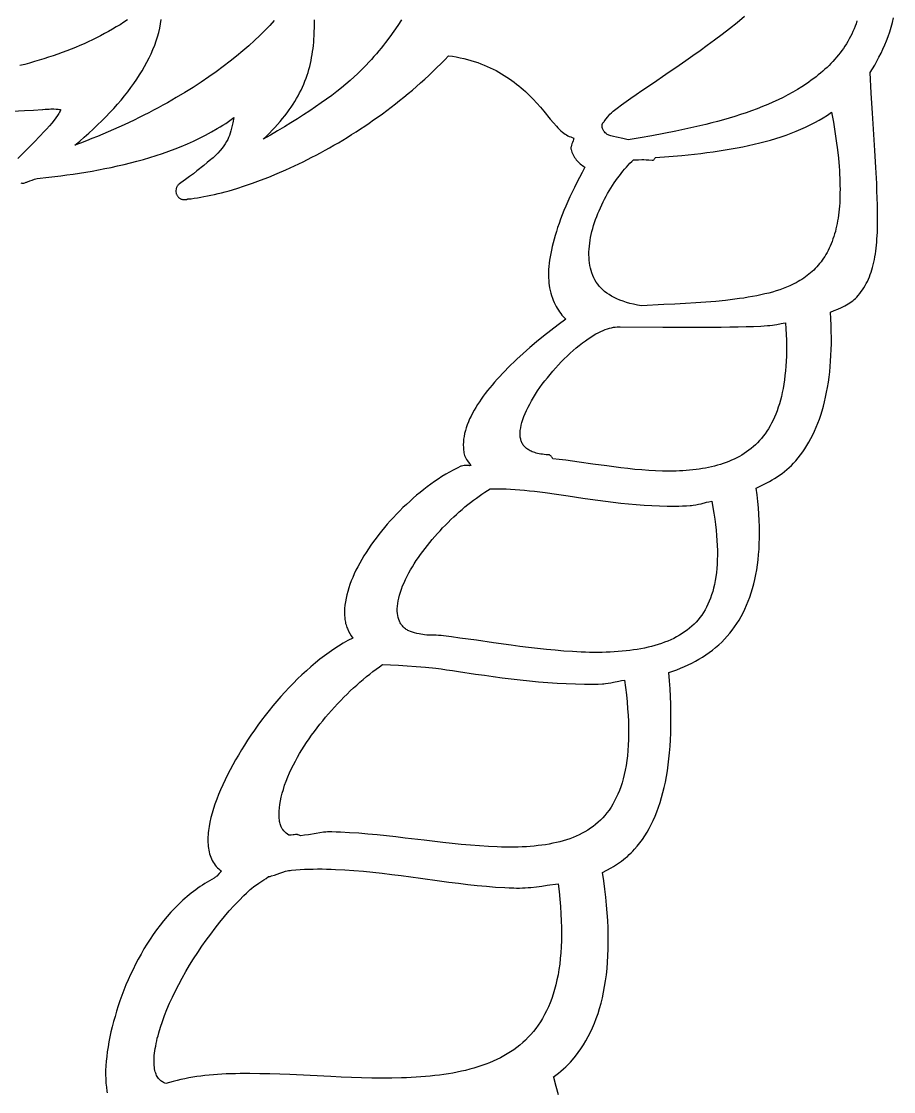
# Model space of a CAD drawing. Extents: x 0 to 113, y 52 to 137.
# Drawn here: x 19.2 to 33.44, y 100.8 to 118.27 of the extents above; entities that cross this region are included whole.
import ezdxf

# ---------------------------------------------------------------- set-up
doc = ezdxf.new("R2010")
doc.units = 0
doc.header["$MEASUREMENT"] = 0

msp = doc.modelspace()

# ---------------------------------------------------------------- linework, layer by layer
for points in [[(20.926, 118.291), (20.867, 118.251), (20.806, 118.212), (20.745, 118.175), (20.682, 118.137), (20.619, 118.101), (20.555, 118.066), (20.489, 118.032), (20.423, 117.998), (20.356, 117.965), (20.288, 117.933), (20.219, 117.902), (20.149, 117.871), (20.078, 117.842), (20.007, 117.813), (19.935, 117.785), (19.861, 117.758), (19.788, 117.731), (19.713, 117.705), (19.638, 117.68), (19.562, 117.656), (19.485, 117.632), (19.408, 117.609), (19.33, 117.586), (19.251, 117.565), (19.172, 117.544)], [(23.325, 118.281), (23.252, 118.2), (23.173, 118.119), (23.09, 118.037), (23.003, 117.953), (22.91, 117.869), (22.813, 117.785), (22.71, 117.7), (22.603, 117.615), (22.492, 117.53), (22.376, 117.444), (22.254, 117.359), (22.129, 117.274), (21.998, 117.189), (21.863, 117.105), (21.723, 117.022), (21.651, 116.98), (21.579, 116.939), (21.505, 116.897), (21.429, 116.857), (21.353, 116.816), (21.276, 116.775), (21.197, 116.735), (21.117, 116.695), (21.036, 116.656), (20.954, 116.617), (20.871, 116.578), (20.786, 116.539), (20.701, 116.501), (20.614, 116.463), (20.526, 116.426), (20.437, 116.389), (20.347, 116.352), (20.256, 116.316), (20.163, 116.28), (20.069, 116.245), (20.147, 116.311), (20.223, 116.377), (20.298, 116.443), (20.37, 116.509), (20.44, 116.576), (20.509, 116.643), (20.576, 116.71), (20.64, 116.778), (20.703, 116.845), (20.763, 116.913), (20.822, 116.981), (20.878, 117.049), (20.932, 117.117), (20.984, 117.186), (21.034, 117.254), (21.081, 117.323), (21.126, 117.392), (21.168, 117.461), (21.208, 117.53), (21.246, 117.599), (21.281, 117.669), (21.314, 117.738), (21.344, 117.808), (21.372, 117.877), (21.397, 117.947), (21.419, 118.016), (21.438, 118.086), (21.455, 118.156), (21.469, 118.225), (21.48, 118.295)], [(25.402, 118.291), (25.341, 118.198), (25.278, 118.106), (25.212, 118.014), (25.143, 117.922), (25.107, 117.876), (25.07, 117.83), (25.032, 117.784), (24.993, 117.737), (24.952, 117.691), (24.911, 117.644), (24.867, 117.598), (24.823, 117.551), (24.777, 117.504), (24.73, 117.457), (24.681, 117.409), (24.63, 117.362), (24.565, 117.303), (24.495, 117.243), (24.422, 117.182), (24.345, 117.121), (24.264, 117.059), (24.179, 116.997), (24.091, 116.934), (23.999, 116.87), (23.903, 116.806), (23.804, 116.741), (23.702, 116.676), (23.597, 116.61), (23.489, 116.544), (23.377, 116.477), (23.263, 116.41), (23.145, 116.342), (23.195, 116.391), (23.244, 116.44), (23.29, 116.488), (23.335, 116.536), (23.378, 116.584), (23.419, 116.632), (23.459, 116.679), (23.497, 116.726), (23.533, 116.773), (23.567, 116.82), (23.6, 116.866), (23.631, 116.913), (23.66, 116.959), (23.688, 117.006), (23.714, 117.052), (23.739, 117.098), (23.763, 117.146), (23.786, 117.194), (23.807, 117.242), (23.826, 117.29), (23.844, 117.338), (23.861, 117.386), (23.877, 117.434), (23.891, 117.482), (23.904, 117.531), (23.915, 117.579), (23.926, 117.628), (23.935, 117.677), (23.944, 117.726), (23.951, 117.776), (23.957, 117.825), (23.963, 117.875), (23.968, 117.926), (23.971, 117.977), (23.975, 118.028), (23.977, 118.08), (23.98, 118.184), (23.98, 118.291)], [(27.967, 100.74), (27.93, 100.88), (27.89, 101.024), (27.888, 101.026), (27.885, 101.028), (27.883, 101.03), (27.881, 101.032), (27.964, 101.097), (28.004, 101.13), (28.045, 101.164), (28.084, 101.199), (28.122, 101.235), (28.159, 101.274), (28.195, 101.314), (28.243, 101.371), (28.288, 101.431), (28.332, 101.493), (28.373, 101.557), (28.413, 101.623), (28.451, 101.692), (28.487, 101.763), (28.521, 101.836), (28.553, 101.911), (28.583, 101.989), (28.611, 102.07), (28.637, 102.152), (28.66, 102.238), (28.682, 102.326), (28.702, 102.416), (28.719, 102.509), (28.734, 102.604), (28.747, 102.703), (28.758, 102.804), (28.766, 102.907), (28.773, 103.014), (28.776, 103.123), (28.778, 103.235), (28.777, 103.349), (28.774, 103.467), (28.769, 103.588), (28.761, 103.711), (28.751, 103.838), (28.738, 103.967), (28.723, 104.1), (28.705, 104.235), (28.685, 104.374), (28.756, 104.411), (28.827, 104.449), (28.861, 104.47), (28.895, 104.491), (28.929, 104.513), (28.962, 104.535), (28.995, 104.559), (29.027, 104.583), (29.059, 104.609), (29.09, 104.635), (29.121, 104.663), (29.151, 104.691), (29.18, 104.721), (29.209, 104.752), (29.252, 104.803), (29.294, 104.855), (29.335, 104.911), (29.373, 104.968), (29.411, 105.028), (29.446, 105.09), (29.48, 105.154), (29.512, 105.221), (29.543, 105.291), (29.572, 105.363), (29.599, 105.437), (29.625, 105.514), (29.649, 105.594), (29.671, 105.676), (29.692, 105.761), (29.711, 105.849), (29.728, 105.939), (29.743, 106.032), (29.757, 106.128), (29.768, 106.226), (29.778, 106.328), (29.787, 106.432), (29.793, 106.539), (29.798, 106.649), (29.8, 106.762), (29.801, 106.878), (29.801, 106.996), (29.798, 107.118), (29.793, 107.243), (29.787, 107.371), (29.778, 107.502), (29.768, 107.636), (29.833, 107.658), (29.896, 107.682), (29.959, 107.707), (30.021, 107.733), (30.082, 107.761), (30.142, 107.79), (30.201, 107.821), (30.259, 107.854), (30.316, 107.888), (30.372, 107.925), (30.426, 107.962), (30.479, 108.002), (30.531, 108.044), (30.581, 108.088), (30.63, 108.134), (30.677, 108.182), (30.72, 108.229), (30.762, 108.278), (30.802, 108.329), (30.841, 108.381), (30.878, 108.436), (30.913, 108.492), (30.947, 108.55), (30.979, 108.61), (31.01, 108.672), (31.038, 108.735), (31.065, 108.801), (31.09, 108.868), (31.114, 108.938), (31.135, 109.009), (31.155, 109.082), (31.173, 109.157), (31.189, 109.235), (31.203, 109.314), (31.215, 109.395), (31.226, 109.478), (31.234, 109.564), (31.241, 109.651), (31.245, 109.741), (31.247, 109.832), (31.248, 109.926), (31.246, 110.022), (31.243, 110.12), (31.237, 110.22), (31.229, 110.323), (31.219, 110.428), (31.207, 110.535), (31.192, 110.644), (31.281, 110.687), (31.324, 110.709), (31.368, 110.732), (31.411, 110.755), (31.453, 110.78), (31.495, 110.805), (31.536, 110.832), (31.577, 110.859), (31.617, 110.888), (31.656, 110.918), (31.695, 110.95), (31.732, 110.983), (31.769, 111.017), (31.805, 111.054), (31.839, 111.092), (31.878, 111.139), (31.916, 111.188), (31.953, 111.238), (31.988, 111.29), (32.022, 111.344), (32.055, 111.399), (32.087, 111.457), (32.117, 111.516), (32.146, 111.577), (32.174, 111.64), (32.2, 111.705), (32.225, 111.771), (32.248, 111.84), (32.27, 111.91), (32.291, 111.983), (32.31, 112.057), (32.328, 112.133), (32.344, 112.211), (32.359, 112.291), (32.372, 112.374), (32.384, 112.458), (32.394, 112.544), (32.402, 112.632), (32.409, 112.722), (32.415, 112.814), (32.419, 112.909), (32.421, 113.005), (32.421, 113.104), (32.42, 113.204), (32.418, 113.307), (32.413, 113.412), (32.407, 113.519), (32.467, 113.544), (32.527, 113.57), (32.585, 113.597), (32.641, 113.625), (32.669, 113.639), (32.695, 113.655), (32.721, 113.671), (32.746, 113.688), (32.77, 113.706), (32.792, 113.725), (32.814, 113.744), (32.835, 113.765), (32.861, 113.794), (32.886, 113.824), (32.909, 113.855), (32.932, 113.886), (32.953, 113.918), (32.973, 113.952), (32.992, 113.986), (33.009, 114.021), (33.026, 114.057), (33.042, 114.094), (33.056, 114.132), (33.07, 114.171), (33.083, 114.21), (33.094, 114.251), (33.105, 114.293), (33.115, 114.336), (33.124, 114.379), (33.132, 114.424), (33.14, 114.47), (33.147, 114.517), (33.152, 114.565), (33.158, 114.614), (33.162, 114.664), (33.166, 114.715), (33.172, 114.82), (33.175, 114.93), (33.176, 115.045), (33.176, 115.164), (33.174, 115.269), (33.171, 115.381), (33.166, 115.498), (33.161, 115.62), (33.147, 115.881), (33.13, 116.16), (33.092, 116.769), (33.072, 117.095), (33.054, 117.432), (33.092, 117.493), (33.129, 117.554), (33.165, 117.617), (33.199, 117.681), (33.232, 117.746), (33.264, 117.813), (33.294, 117.881), (33.322, 117.951), (33.349, 118.022), (33.374, 118.095), (33.397, 118.17), (33.418, 118.247), (33.437, 118.326)], [(32.839, 118.273), (32.824, 118.229), (32.808, 118.186), (32.791, 118.143), (32.772, 118.101), (32.753, 118.06), (32.733, 118.02), (32.712, 117.98), (32.689, 117.94), (32.666, 117.902), (32.642, 117.864), (32.617, 117.826), (32.591, 117.79), (32.564, 117.753), (32.536, 117.718), (32.507, 117.683), (32.477, 117.648), (32.447, 117.614), (32.415, 117.581), (32.383, 117.548), (32.35, 117.516), (32.316, 117.484), (32.281, 117.453), (32.245, 117.422), (32.208, 117.392), (32.171, 117.362), (32.133, 117.333), (32.094, 117.304), (32.054, 117.275), (32.014, 117.248), (31.941, 117.2), (31.867, 117.154), (31.791, 117.11), (31.712, 117.067), (31.632, 117.026), (31.551, 116.987), (31.467, 116.948), (31.382, 116.911), (31.296, 116.876), (31.208, 116.841), (31.119, 116.808), (31.029, 116.776), (30.938, 116.746), (30.845, 116.716), (30.752, 116.688), (30.658, 116.66), (30.563, 116.634), (30.467, 116.608), (30.371, 116.584), (30.274, 116.56), (30.177, 116.538), (30.08, 116.516), (29.982, 116.495), (29.884, 116.474), (29.688, 116.436), (29.492, 116.399), (29.297, 116.365), (29.104, 116.333), (29.061, 116.345), (29.014, 116.356), (28.913, 116.377), (28.865, 116.387), (28.822, 116.398), (28.804, 116.403), (28.788, 116.409), (28.774, 116.415), (28.763, 116.421), (28.745, 116.435), (28.73, 116.448), (28.717, 116.461), (28.707, 116.474), (28.699, 116.486), (28.693, 116.497), (28.685, 116.518), (28.679, 116.536), (28.678, 116.545), (28.677, 116.554), (28.678, 116.563), (28.679, 116.573), (28.681, 116.585), (28.685, 116.597), (28.687, 116.601), (28.689, 116.605), (28.697, 116.614), (28.705, 116.623), (28.711, 116.632), (28.727, 116.652), (28.741, 116.671), (28.769, 116.709), (28.785, 116.729), (28.805, 116.75), (28.829, 116.773), (28.859, 116.799), (28.923, 116.85), (28.993, 116.903), (29.069, 116.958), (29.149, 117.015), (29.234, 117.075), (29.324, 117.136), (29.515, 117.265), (29.719, 117.402), (29.935, 117.55), (30.047, 117.627), (30.161, 117.707), (30.277, 117.79), (30.395, 117.876), (30.515, 117.965), (30.636, 118.056), (30.758, 118.151), (30.881, 118.249), (31.004, 118.35)], [(19.185, 115.629), (19.201, 115.627), (19.217, 115.626), (19.234, 115.627), (19.25, 115.631), (19.261, 115.635), (19.272, 115.639), (19.282, 115.644), (19.293, 115.648), (19.334, 115.661), (19.372, 115.674), (19.41, 115.688), (19.451, 115.701), (19.643, 115.722), (19.84, 115.747), (19.94, 115.76), (20.041, 115.774), (20.143, 115.79), (20.246, 115.806), (20.349, 115.823), (20.453, 115.842), (20.557, 115.862), (20.662, 115.883), (20.767, 115.906), (20.872, 115.93), (20.977, 115.956), (21.082, 115.983), (21.187, 116.012), (21.291, 116.043), (21.395, 116.075), (21.499, 116.11), (21.602, 116.146), (21.704, 116.185), (21.805, 116.225), (21.906, 116.268), (22.006, 116.313), (22.104, 116.36), (22.201, 116.409), (22.297, 116.461), (22.392, 116.516), (22.439, 116.544), (22.485, 116.573), (22.531, 116.602), (22.576, 116.632), (22.622, 116.663), (22.666, 116.695), (22.649, 116.612), (22.639, 116.568), (22.628, 116.524), (22.616, 116.481), (22.604, 116.44), (22.591, 116.402), (22.579, 116.369), (22.564, 116.337), (22.546, 116.303), (22.525, 116.269), (22.5, 116.233), (22.472, 116.195), (22.439, 116.156), (22.402, 116.114), (22.36, 116.07), (22.345, 116.056), (22.326, 116.04), (22.306, 116.023), (22.29, 116.009), (22.23, 115.962), (22.173, 115.916), (22.062, 115.826), (22.004, 115.78), (21.943, 115.732), (21.876, 115.683), (21.801, 115.631), (21.775, 115.613), (21.766, 115.607), (21.758, 115.599), (21.751, 115.592), (21.745, 115.584), (21.739, 115.575), (21.734, 115.566), (21.73, 115.557), (21.726, 115.547), (21.723, 115.537), (21.721, 115.527), (21.718, 115.506), (21.719, 115.485), (21.722, 115.464), (21.725, 115.453), (21.729, 115.443), (21.733, 115.434), (21.738, 115.424), (21.743, 115.416), (21.749, 115.407), (21.756, 115.4), (21.763, 115.393), (21.77, 115.386), (21.779, 115.38), (21.787, 115.375), (21.796, 115.37), (21.806, 115.366), (21.815, 115.363), (21.826, 115.36), (21.836, 115.358), (21.854, 115.357), (21.871, 115.358), (21.888, 115.358), (21.895, 115.36), (21.902, 115.362), (21.908, 115.365), (21.915, 115.367), (21.965, 115.372), (22.016, 115.379), (22.069, 115.387), (22.123, 115.396), (22.177, 115.405), (22.233, 115.416), (22.289, 115.428), (22.347, 115.441), (22.406, 115.454), (22.465, 115.469), (22.525, 115.485), (22.587, 115.502), (22.711, 115.539), (22.839, 115.579), (22.969, 115.624), (23.102, 115.673), (23.237, 115.725), (23.374, 115.782), (23.513, 115.842), (23.654, 115.907), (23.796, 115.975), (23.867, 116.01), (23.938, 116.047), (24.01, 116.084), (24.082, 116.123), (24.154, 116.162), (24.226, 116.202), (24.298, 116.243), (24.371, 116.286), (24.443, 116.329), (24.515, 116.373), (24.588, 116.418), (24.66, 116.464), (24.732, 116.511), (24.804, 116.558), (24.876, 116.607), (24.947, 116.657), (25.019, 116.707), (25.09, 116.759), (25.161, 116.811), (25.231, 116.865), (25.302, 116.919), (25.371, 116.974), (25.441, 117.03), (25.51, 117.087), (25.579, 117.145), (25.647, 117.204), (25.714, 117.263), (25.781, 117.324), (25.848, 117.385), (25.913, 117.448), (25.979, 117.511), (26.043, 117.575), (26.107, 117.64), (26.17, 117.706), (26.234, 117.696), (26.297, 117.686), (26.359, 117.673), (26.419, 117.66), (26.478, 117.645), (26.535, 117.629), (26.591, 117.612), (26.646, 117.593), (26.699, 117.574), (26.751, 117.554), (26.802, 117.532), (26.851, 117.51), (26.9, 117.486), (26.947, 117.462), (26.993, 117.437), (27.037, 117.411), (27.081, 117.385), (27.123, 117.358), (27.165, 117.33), (27.205, 117.301), (27.244, 117.272), (27.282, 117.243), (27.319, 117.213), (27.356, 117.183), (27.391, 117.152), (27.425, 117.121), (27.458, 117.09), (27.491, 117.059), (27.553, 116.996), (27.612, 116.932), (27.671, 116.864), (27.727, 116.798), (27.832, 116.671), (27.882, 116.612), (27.932, 116.556), (27.956, 116.53), (27.981, 116.504), (28.006, 116.48), (28.031, 116.457), (28.051, 116.441), (28.072, 116.426), (28.094, 116.412), (28.117, 116.4), (28.141, 116.389), (28.165, 116.379), (28.19, 116.369), (28.215, 116.361), (28.213, 116.349), (28.211, 116.337), (28.204, 116.314), (28.195, 116.29), (28.186, 116.266), (28.177, 116.243), (28.171, 116.22), (28.169, 116.209), (28.168, 116.198), (28.169, 116.187), (28.171, 116.176), (28.178, 116.153), (28.185, 116.13), (28.195, 116.108), (28.205, 116.086), (28.216, 116.066), (28.228, 116.046), (28.241, 116.026), (28.256, 116.008), (28.271, 115.99), (28.287, 115.973), (28.303, 115.956), (28.321, 115.941), (28.339, 115.926), (28.358, 115.912), (28.378, 115.898), (28.398, 115.886), (28.352, 115.801), (28.308, 115.718), (28.266, 115.636), (28.226, 115.556), (28.188, 115.477), (28.152, 115.4), (28.118, 115.324), (28.086, 115.25), (28.055, 115.177), (28.027, 115.106), (28, 115.037), (27.975, 114.968), (27.952, 114.902), (27.931, 114.837), (27.911, 114.773), (27.893, 114.711), (27.877, 114.65), (27.862, 114.591), (27.849, 114.533), (27.838, 114.477), (27.829, 114.422), (27.82, 114.369), (27.814, 114.317), (27.809, 114.267), (27.805, 114.218), (27.803, 114.17), (27.803, 114.124), (27.804, 114.08), (27.806, 114.037), (27.81, 113.995), (27.815, 113.955), (27.821, 113.916), (27.83, 113.872), (27.841, 113.83), (27.853, 113.789), (27.865, 113.75), (27.879, 113.713), (27.894, 113.678), (27.91, 113.644), (27.927, 113.612), (27.945, 113.582), (27.963, 113.552), (27.982, 113.525), (28.002, 113.498), (28.022, 113.473), (28.042, 113.45), (28.063, 113.427), (28.083, 113.406), (27.96, 113.314), (27.839, 113.221), (27.721, 113.128), (27.607, 113.034), (27.496, 112.94), (27.389, 112.846), (27.286, 112.752), (27.236, 112.705), (27.188, 112.658), (27.14, 112.611), (27.094, 112.564), (27.049, 112.517), (27.005, 112.47), (26.963, 112.423), (26.921, 112.377), (26.882, 112.33), (26.843, 112.284), (26.806, 112.238), (26.77, 112.192), (26.736, 112.146), (26.704, 112.1), (26.673, 112.055), (26.643, 112.01), (26.615, 111.965), (26.589, 111.92), (26.563, 111.872), (26.538, 111.824), (26.515, 111.776), (26.495, 111.728), (26.476, 111.68), (26.46, 111.633), (26.445, 111.586), (26.433, 111.539), (26.424, 111.492), (26.417, 111.446), (26.413, 111.401), (26.411, 111.356), (26.412, 111.311), (26.416, 111.267), (26.419, 111.246), (26.422, 111.224), (26.427, 111.202), (26.432, 111.181), (26.436, 111.169), (26.44, 111.158), (26.45, 111.136), (26.463, 111.115), (26.477, 111.094), (26.507, 111.054), (26.522, 111.034), (26.537, 111.014), (26.518, 111.013), (26.499, 111.014), (26.462, 111.015), (26.443, 111.016), (26.423, 111.014), (26.402, 111.011), (26.38, 111.005), (26.371, 111.005), (26.309, 110.975), (26.247, 110.942), (26.185, 110.908), (26.124, 110.872), (26.063, 110.834), (26.002, 110.795), (25.942, 110.754), (25.882, 110.712), (25.823, 110.668), (25.764, 110.623), (25.706, 110.577), (25.648, 110.53), (25.592, 110.481), (25.536, 110.431), (25.481, 110.38), (25.426, 110.329), (25.373, 110.276), (25.321, 110.223), (25.269, 110.168), (25.219, 110.114), (25.17, 110.058), (25.122, 110.002), (25.076, 109.945), (25.03, 109.888), (24.986, 109.831), (24.943, 109.773), (24.902, 109.715), (24.862, 109.656), (24.824, 109.598), (24.788, 109.539), (24.753, 109.481), (24.719, 109.423), (24.688, 109.364), (24.658, 109.306), (24.631, 109.248), (24.605, 109.19), (24.581, 109.132), (24.56, 109.074), (24.54, 109.017), (24.523, 108.961), (24.508, 108.904), (24.496, 108.848), (24.486, 108.793), (24.478, 108.738), (24.473, 108.684), (24.471, 108.63), (24.472, 108.578), (24.475, 108.526), (24.477, 108.503), (24.481, 108.481), (24.485, 108.459), (24.49, 108.437), (24.496, 108.416), (24.503, 108.395), (24.511, 108.374), (24.519, 108.354), (24.537, 108.314), (24.558, 108.275), (24.581, 108.237), (24.606, 108.2), (24.528, 108.159), (24.45, 108.114), (24.373, 108.067), (24.297, 108.017), (24.22, 107.964), (24.145, 107.909), (24.07, 107.852), (23.996, 107.792), (23.922, 107.73), (23.849, 107.665), (23.777, 107.599), (23.706, 107.531), (23.636, 107.462), (23.567, 107.391), (23.499, 107.318), (23.432, 107.244), (23.366, 107.168), (23.302, 107.092), (23.239, 107.014), (23.177, 106.936), (23.117, 106.857), (23.058, 106.777), (23, 106.697), (22.944, 106.616), (22.89, 106.534), (22.838, 106.453), (22.787, 106.372), (22.738, 106.29), (22.691, 106.209), (22.646, 106.128), (22.602, 106.047), (22.561, 105.967), (22.521, 105.885), (22.483, 105.804), (22.448, 105.724), (22.415, 105.645), (22.384, 105.567), (22.356, 105.49), (22.331, 105.415), (22.309, 105.34), (22.29, 105.267), (22.273, 105.195), (22.26, 105.125), (22.255, 105.09), (22.251, 105.056), (22.247, 105.022), (22.244, 104.988), (22.242, 104.955), (22.241, 104.923), (22.241, 104.891), (22.242, 104.859), (22.244, 104.828), (22.247, 104.797), (22.251, 104.767), (22.256, 104.737), (22.262, 104.707), (22.269, 104.678), (22.278, 104.65), (22.288, 104.622), (22.3, 104.594), (22.313, 104.568), (22.327, 104.542), (22.342, 104.518), (22.359, 104.494), (22.377, 104.471), (22.397, 104.45), (22.418, 104.429), (22.441, 104.41), (22.465, 104.393), (22.426, 104.354), (22.387, 104.314), (22.376, 104.304), (22.365, 104.296), (22.354, 104.288), (22.343, 104.278), (22.304, 104.258), (22.265, 104.236), (22.227, 104.214), (22.189, 104.191), (22.151, 104.167), (22.114, 104.142), (22.077, 104.117), (22.041, 104.091), (22.005, 104.064), (21.97, 104.036), (21.934, 104.008), (21.9, 103.979), (21.866, 103.95), (21.832, 103.919), (21.765, 103.857), (21.701, 103.792), (21.638, 103.725), (21.577, 103.656), (21.517, 103.585), (21.459, 103.512), (21.403, 103.437), (21.349, 103.36), (21.296, 103.283), (21.245, 103.203), (21.196, 103.123), (21.149, 103.041), (21.103, 102.959), (21.06, 102.875), (21.018, 102.791), (20.978, 102.706), (20.939, 102.621), (20.903, 102.536), (20.868, 102.45), (20.836, 102.364), (20.805, 102.279), (20.776, 102.193), (20.749, 102.108), (20.724, 102.023), (20.7, 101.939), (20.678, 101.854), (20.658, 101.77), (20.64, 101.687), (20.624, 101.605), (20.61, 101.524), (20.598, 101.445), (20.588, 101.367), (20.58, 101.29), (20.574, 101.215), (20.571, 101.142), (20.57, 101.07), (20.572, 101.001), (20.576, 100.933), (20.583, 100.868), (20.592, 100.804), (20.598, 100.774)], [(18.958, 116.796), (19.247, 116.81), (19.392, 116.818), (19.538, 116.827), (19.547, 116.827), (19.583, 116.831), (19.616, 116.834), (19.647, 116.836), (19.675, 116.838), (19.724, 116.838), (19.764, 116.836), (19.794, 116.833), (19.816, 116.83), (19.83, 116.827), (19.835, 116.827), (19.832, 116.815), (19.827, 116.802), (19.82, 116.786), (19.809, 116.765), (19.787, 116.73), (19.76, 116.692), (19.729, 116.651), (19.692, 116.606), (19.652, 116.559), (19.607, 116.509), (19.559, 116.456), (19.507, 116.401), (19.393, 116.284), (19.269, 116.16), (19.136, 116.03)]]:
    msp.add_lwpolyline(points)
for points in [[(32.424, 116.782), (32.454, 116.621), (32.479, 116.466), (32.502, 116.316), (32.52, 116.171), (32.536, 116.032), (32.548, 115.898), (32.552, 115.833), (32.556, 115.769), (32.559, 115.706), (32.561, 115.645), (32.562, 115.585), (32.563, 115.526), (32.562, 115.469), (32.561, 115.413), (32.559, 115.358), (32.557, 115.304), (32.553, 115.252), (32.549, 115.201), (32.543, 115.151), (32.538, 115.103), (32.531, 115.056), (32.523, 115.01), (32.515, 114.965), (32.506, 114.921), (32.496, 114.879), (32.486, 114.838), (32.473, 114.796), (32.461, 114.754), (32.447, 114.714), (32.433, 114.674), (32.418, 114.636), (32.402, 114.599), (32.386, 114.563), (32.369, 114.528), (32.351, 114.495), (32.333, 114.462), (32.314, 114.43), (32.294, 114.399), (32.273, 114.369), (32.252, 114.34), (32.23, 114.312), (32.207, 114.284), (32.183, 114.258), (32.159, 114.232), (32.134, 114.207), (32.109, 114.183), (32.082, 114.16), (32.055, 114.138), (32.027, 114.116), (31.998, 114.095), (31.969, 114.075), (31.939, 114.055), (31.908, 114.036), (31.877, 114.018), (31.844, 114), (31.811, 113.983), (31.777, 113.966), (31.743, 113.95), (31.69, 113.927), (31.636, 113.906), (31.579, 113.886), (31.521, 113.866), (31.461, 113.848), (31.399, 113.832), (31.335, 113.816), (31.27, 113.801), (31.203, 113.787), (31.135, 113.774), (31.065, 113.762), (30.994, 113.75), (30.921, 113.74), (30.847, 113.73), (30.771, 113.72), (30.694, 113.712), (30.537, 113.696), (30.374, 113.683), (30.208, 113.671), (30.037, 113.661), (29.863, 113.651), (29.686, 113.642), (29.323, 113.625), (29.256, 113.636), (29.192, 113.649), (29.132, 113.663), (29.074, 113.679), (29.02, 113.697), (28.969, 113.716), (28.92, 113.736), (28.874, 113.758), (28.832, 113.781), (28.791, 113.806), (28.754, 113.831), (28.719, 113.858), (28.687, 113.886), (28.658, 113.915), (28.631, 113.945), (28.606, 113.976), (28.583, 114.011), (28.561, 114.046), (28.542, 114.082), (28.525, 114.12), (28.511, 114.159), (28.498, 114.199), (28.487, 114.24), (28.479, 114.281), (28.472, 114.324), (28.467, 114.367), (28.464, 114.412), (28.463, 114.457), (28.463, 114.503), (28.466, 114.55), (28.47, 114.597), (28.475, 114.645), (28.482, 114.692), (28.49, 114.74), (28.501, 114.789), (28.512, 114.837), (28.525, 114.886), (28.539, 114.934), (28.555, 114.983), (28.571, 115.032), (28.589, 115.08), (28.608, 115.128), (28.628, 115.176), (28.649, 115.224), (28.671, 115.272), (28.694, 115.318), (28.718, 115.365), (28.743, 115.411), (28.768, 115.456), (28.794, 115.5), (28.82, 115.544), (28.847, 115.586), (28.874, 115.628), (28.902, 115.669), (28.931, 115.709), (28.959, 115.747), (28.988, 115.785), (29.017, 115.821), (29.046, 115.856), (29.075, 115.889), (29.104, 115.921), (29.133, 115.952), (29.163, 115.981), (29.191, 116.008), (29.209, 116.008), (29.243, 116.007), (29.273, 116.007), (29.327, 116.009), (29.358, 116.009), (29.395, 116.008), (29.44, 116.005), (29.497, 115.999), (29.506, 116), (29.514, 116.003), (29.52, 116.008), (29.526, 116.015), (29.537, 116.03), (29.543, 116.037), (29.55, 116.043), (29.765, 116.059), (29.977, 116.078), (30.082, 116.089), (30.185, 116.1), (30.288, 116.112), (30.39, 116.124), (30.49, 116.138), (30.589, 116.152), (30.688, 116.168), (30.785, 116.184), (30.881, 116.201), (30.975, 116.22), (31.068, 116.239), (31.16, 116.26), (31.251, 116.282), (31.34, 116.305), (31.428, 116.329), (31.514, 116.355), (31.599, 116.382), (31.683, 116.411), (31.764, 116.44), (31.844, 116.472), (31.923, 116.505), (32, 116.539), (32.075, 116.575), (32.149, 116.613), (32.22, 116.653), (32.29, 116.694), (32.358, 116.737), (32.424, 116.782)], [(31.673, 113.343), (31.679, 113.247), (31.684, 113.152), (31.686, 113.061), (31.688, 112.972), (31.688, 112.885), (31.686, 112.801), (31.682, 112.719), (31.678, 112.639), (31.671, 112.562), (31.664, 112.487), (31.655, 112.414), (31.644, 112.343), (31.632, 112.275), (31.619, 112.209), (31.605, 112.145), (31.589, 112.083), (31.572, 112.023), (31.554, 111.966), (31.535, 111.91), (31.514, 111.856), (31.492, 111.804), (31.469, 111.755), (31.445, 111.707), (31.42, 111.661), (31.394, 111.616), (31.367, 111.574), (31.339, 111.533), (31.31, 111.495), (31.279, 111.457), (31.248, 111.422), (31.216, 111.388), (31.184, 111.356), (31.149, 111.324), (31.113, 111.294), (31.076, 111.265), (31.038, 111.238), (30.999, 111.212), (30.96, 111.187), (30.919, 111.164), (30.877, 111.141), (30.835, 111.12), (30.791, 111.101), (30.747, 111.082), (30.702, 111.065), (30.656, 111.048), (30.61, 111.033), (30.562, 111.019), (30.514, 111.006), (30.466, 110.994), (30.416, 110.983), (30.366, 110.974), (30.315, 110.965), (30.264, 110.957), (30.212, 110.95), (30.159, 110.944), (30.106, 110.938), (30.052, 110.934), (29.998, 110.93), (29.943, 110.928), (29.888, 110.926), (29.777, 110.924), (29.663, 110.925), (29.551, 110.929), (29.438, 110.935), (29.324, 110.943), (29.21, 110.953), (29.096, 110.965), (28.982, 110.978), (28.867, 110.993), (28.753, 111.008), (28.527, 111.04), (28.304, 111.071), (28.085, 111.101), (27.978, 111.115), (27.872, 111.127), (27.86, 111.148), (27.854, 111.157), (27.847, 111.167), (27.84, 111.175), (27.832, 111.182), (27.822, 111.186), (27.817, 111.188), (27.811, 111.189), (27.802, 111.189), (27.793, 111.189), (27.762, 111.191), (27.732, 111.195), (27.704, 111.199), (27.676, 111.203), (27.65, 111.208), (27.625, 111.214), (27.602, 111.22), (27.579, 111.227), (27.558, 111.234), (27.538, 111.241), (27.519, 111.249), (27.502, 111.258), (27.486, 111.266), (27.471, 111.275), (27.457, 111.285), (27.444, 111.294), (27.432, 111.305), (27.42, 111.316), (27.41, 111.327), (27.4, 111.338), (27.391, 111.35), (27.382, 111.363), (27.375, 111.376), (27.368, 111.389), (27.362, 111.403), (27.357, 111.417), (27.352, 111.432), (27.348, 111.447), (27.345, 111.463), (27.342, 111.48), (27.339, 111.514), (27.339, 111.532), (27.339, 111.551), (27.342, 111.59), (27.348, 111.632), (27.357, 111.675), (27.368, 111.72), (27.383, 111.767), (27.4, 111.815), (27.42, 111.864), (27.443, 111.915), (27.468, 111.966), (27.495, 112.019), (27.524, 112.072), (27.556, 112.126), (27.589, 112.18), (27.625, 112.234), (27.662, 112.288), (27.701, 112.342), (27.742, 112.396), (27.784, 112.449), (27.827, 112.502), (27.872, 112.554), (27.917, 112.606), (27.964, 112.657), (28.011, 112.706), (28.059, 112.755), (28.107, 112.802), (28.156, 112.848), (28.206, 112.892), (28.255, 112.935), (28.305, 112.976), (28.355, 113.016), (28.405, 113.053), (28.449, 113.084), (28.492, 113.113), (28.534, 113.139), (28.576, 113.163), (28.616, 113.184), (28.655, 113.203), (28.693, 113.22), (28.73, 113.234), (28.765, 113.247), (28.799, 113.257), (28.832, 113.266), (28.863, 113.273), (28.893, 113.277), (28.921, 113.281), (28.948, 113.282), (28.973, 113.282), (29.669, 113.276), (30.002, 113.275), (30.32, 113.274), (30.62, 113.276), (30.762, 113.278), (30.898, 113.28), (31.028, 113.284), (31.151, 113.288), (31.267, 113.293), (31.376, 113.299), (31.418, 113.303), (31.458, 113.308), (31.494, 113.313), (31.53, 113.32), (31.599, 113.332), (31.635, 113.338), (31.673, 113.343)], [(26.85, 110.635), (26.912, 110.636), (26.977, 110.636), (27.043, 110.635), (27.112, 110.633), (27.183, 110.629), (27.257, 110.625), (27.332, 110.619), (27.411, 110.612), (27.491, 110.604), (27.574, 110.595), (27.748, 110.574), (27.931, 110.549), (28.125, 110.521), (28.364, 110.484), (28.485, 110.467), (28.608, 110.449), (28.732, 110.433), (28.857, 110.417), (28.983, 110.403), (29.109, 110.39), (29.235, 110.378), (29.362, 110.369), (29.489, 110.361), (29.616, 110.356), (29.742, 110.353), (29.868, 110.353), (29.931, 110.354), (29.993, 110.356), (30.056, 110.359), (30.118, 110.362), (30.14, 110.364), (30.163, 110.367), (30.207, 110.374), (30.251, 110.383), (30.294, 110.393), (30.38, 110.415), (30.423, 110.425), (30.467, 110.433), (30.486, 110.333), (30.502, 110.237), (30.516, 110.142), (30.528, 110.051), (30.538, 109.962), (30.547, 109.875), (30.553, 109.791), (30.557, 109.709), (30.56, 109.629), (30.56, 109.552), (30.559, 109.477), (30.555, 109.405), (30.55, 109.335), (30.543, 109.267), (30.535, 109.201), (30.525, 109.137), (30.513, 109.076), (30.499, 109.016), (30.483, 108.959), (30.466, 108.904), (30.448, 108.851), (30.428, 108.8), (30.406, 108.751), (30.382, 108.703), (30.358, 108.658), (30.331, 108.615), (30.304, 108.573), (30.274, 108.533), (30.244, 108.496), (30.212, 108.46), (30.179, 108.425), (30.144, 108.393), (30.106, 108.36), (30.066, 108.329), (30.025, 108.299), (29.983, 108.271), (29.939, 108.244), (29.894, 108.219), (29.847, 108.194), (29.799, 108.172), (29.749, 108.15), (29.699, 108.13), (29.647, 108.112), (29.594, 108.094), (29.54, 108.078), (29.484, 108.063), (29.428, 108.049), (29.37, 108.036), (29.312, 108.024), (29.252, 108.014), (29.192, 108.005), (29.13, 107.996), (29.068, 107.989), (29.005, 107.983), (28.941, 107.977), (28.876, 107.973), (28.811, 107.97), (28.745, 107.967), (28.678, 107.966), (28.611, 107.965), (28.543, 107.965), (28.474, 107.966), (28.405, 107.968), (28.335, 107.97), (28.195, 107.978), (28.053, 107.987), (27.91, 107.999), (27.767, 108.013), (27.623, 108.029), (27.478, 108.046), (27.334, 108.064), (27.191, 108.083), (26.906, 108.122), (26.626, 108.162), (26.353, 108.2), (26.22, 108.218), (26.09, 108.234), (26.047, 108.239), (26.006, 108.242), (25.967, 108.244), (25.929, 108.245), (25.854, 108.247), (25.815, 108.249), (25.775, 108.252), (25.693, 108.267), (25.654, 108.275), (25.617, 108.284), (25.581, 108.294), (25.549, 108.305), (25.52, 108.317), (25.507, 108.324), (25.495, 108.331), (25.48, 108.341), (25.466, 108.352), (25.452, 108.362), (25.44, 108.373), (25.428, 108.384), (25.417, 108.396), (25.407, 108.408), (25.398, 108.42), (25.389, 108.433), (25.381, 108.446), (25.374, 108.459), (25.368, 108.473), (25.356, 108.502), (25.347, 108.533), (25.34, 108.566), (25.335, 108.602), (25.333, 108.639), (25.333, 108.678), (25.336, 108.72), (25.341, 108.762), (25.348, 108.807), (25.358, 108.853), (25.37, 108.9), (25.385, 108.949), (25.402, 108.999), (25.421, 109.05), (25.443, 109.102), (25.467, 109.155), (25.493, 109.209), (25.522, 109.263), (25.55, 109.313), (25.579, 109.363), (25.61, 109.413), (25.643, 109.463), (25.677, 109.513), (25.712, 109.563), (25.748, 109.613), (25.786, 109.662), (25.824, 109.711), (25.864, 109.76), (25.904, 109.809), (25.946, 109.857), (25.988, 109.904), (26.031, 109.951), (26.074, 109.998), (26.118, 110.043), (26.163, 110.088), (26.208, 110.132), (26.254, 110.176), (26.3, 110.218), (26.346, 110.259), (26.392, 110.3), (26.438, 110.339), (26.485, 110.377), (26.531, 110.414), (26.578, 110.45), (26.624, 110.484), (26.67, 110.517), (26.715, 110.549), (26.761, 110.579), (26.805, 110.608), (26.85, 110.635)], [(25.094, 107.768), (25.223, 107.763), (25.355, 107.756), (25.493, 107.748), (25.639, 107.737), (25.793, 107.723), (25.96, 107.705), (26.048, 107.694), (26.139, 107.682), (26.235, 107.669), (26.334, 107.654), (26.613, 107.612), (26.755, 107.592), (26.9, 107.571), (27.046, 107.552), (27.194, 107.533), (27.342, 107.516), (27.492, 107.5), (27.641, 107.486), (27.792, 107.473), (27.942, 107.463), (28.092, 107.455), (28.242, 107.45), (28.39, 107.447), (28.464, 107.447), (28.538, 107.448), (28.612, 107.449), (28.685, 107.452), (28.708, 107.453), (28.731, 107.455), (28.777, 107.461), (28.821, 107.47), (28.865, 107.479), (28.953, 107.498), (28.997, 107.507), (29.043, 107.513), (29.059, 107.391), (29.074, 107.273), (29.085, 107.158), (29.095, 107.046), (29.102, 106.939), (29.107, 106.835), (29.109, 106.734), (29.11, 106.636), (29.108, 106.542), (29.104, 106.452), (29.098, 106.364), (29.09, 106.279), (29.08, 106.198), (29.069, 106.12), (29.055, 106.044), (29.039, 105.972), (29.022, 105.902), (29.003, 105.835), (28.982, 105.771), (28.959, 105.709), (28.935, 105.65), (28.909, 105.594), (28.882, 105.54), (28.853, 105.488), (28.823, 105.439), (28.791, 105.392), (28.757, 105.348), (28.723, 105.305), (28.687, 105.265), (28.649, 105.227), (28.611, 105.191), (28.571, 105.157), (28.53, 105.124), (28.487, 105.094), (28.444, 105.065), (28.398, 105.037), (28.351, 105.012), (28.303, 104.987), (28.254, 104.965), (28.203, 104.944), (28.151, 104.924), (28.098, 104.906), (28.044, 104.89), (27.988, 104.874), (27.932, 104.86), (27.874, 104.848), (27.815, 104.836), (27.755, 104.826), (27.694, 104.817), (27.632, 104.81), (27.569, 104.803), (27.505, 104.797), (27.441, 104.793), (27.375, 104.79), (27.308, 104.787), (27.241, 104.786), (27.173, 104.785), (27.104, 104.786), (27.034, 104.787), (26.964, 104.789), (26.821, 104.795), (26.675, 104.805), (26.527, 104.817), (26.378, 104.831), (26.228, 104.846), (26.076, 104.863), (25.77, 104.898), (25.463, 104.935), (25.31, 104.953), (25.157, 104.97), (25.005, 104.985), (24.854, 105), (24.704, 105.012), (24.555, 105.022), (24.408, 105.029), (24.336, 105.032), (24.263, 105.033), (24.23, 105.034), (24.196, 105.033), (24.164, 105.031), (24.131, 105.028), (24.068, 105.02), (24.006, 105.01), (23.882, 104.989), (23.82, 104.979), (23.757, 104.972), (23.744, 104.976), (23.731, 104.981), (23.717, 104.986), (23.711, 104.988), (23.704, 104.99), (23.687, 104.991), (23.67, 104.99), (23.652, 104.989), (23.635, 104.987), (23.6, 104.983), (23.582, 104.981), (23.564, 104.981), (23.541, 104.998), (23.519, 105.015), (23.499, 105.033), (23.48, 105.052), (23.463, 105.072), (23.455, 105.083), (23.448, 105.095), (23.441, 105.107), (23.435, 105.12), (23.43, 105.134), (23.425, 105.148), (23.419, 105.167), (23.415, 105.186), (23.411, 105.207), (23.408, 105.229), (23.405, 105.251), (23.403, 105.274), (23.402, 105.322), (23.404, 105.373), (23.408, 105.427), (23.415, 105.483), (23.425, 105.542), (23.438, 105.603), (23.454, 105.665), (23.473, 105.729), (23.494, 105.795), (23.518, 105.863), (23.546, 105.931), (23.575, 106.001), (23.608, 106.071), (23.638, 106.132), (23.67, 106.192), (23.704, 106.253), (23.739, 106.314), (23.775, 106.374), (23.813, 106.435), (23.853, 106.495), (23.893, 106.555), (23.935, 106.615), (23.979, 106.674), (24.023, 106.733), (24.068, 106.791), (24.115, 106.849), (24.162, 106.906), (24.21, 106.962), (24.259, 107.018), (24.308, 107.073), (24.359, 107.127), (24.41, 107.181), (24.461, 107.233), (24.513, 107.284), (24.565, 107.335), (24.617, 107.384), (24.67, 107.432), (24.723, 107.479), (24.776, 107.524), (24.829, 107.569), (24.883, 107.612), (24.936, 107.653), (24.988, 107.693), (25.041, 107.731), (25.094, 107.768)], [(23.608, 104.409), (23.678, 104.415), (23.748, 104.42), (23.818, 104.424), (23.889, 104.427), (23.961, 104.428), (24.033, 104.429), (24.105, 104.429), (24.179, 104.428), (24.252, 104.426), (24.326, 104.423), (24.475, 104.415), (24.626, 104.405), (24.779, 104.392), (24.933, 104.376), (25.087, 104.359), (25.243, 104.341), (25.398, 104.321), (25.71, 104.279), (26.022, 104.236), (26.177, 104.216), (26.331, 104.196), (26.485, 104.178), (26.638, 104.161), (26.789, 104.147), (26.939, 104.135), (27.088, 104.125), (27.161, 104.122), (27.234, 104.119), (27.282, 104.118), (27.329, 104.118), (27.376, 104.12), (27.422, 104.122), (27.468, 104.125), (27.514, 104.129), (27.604, 104.139), (27.694, 104.15), (27.782, 104.163), (27.959, 104.189), (27.975, 104.061), (27.988, 103.937), (27.998, 103.816), (28.006, 103.698), (28.011, 103.584), (28.014, 103.473), (28.015, 103.366), (28.013, 103.262), (28.009, 103.161), (28.003, 103.063), (27.995, 102.968), (27.985, 102.876), (27.972, 102.787), (27.958, 102.701), (27.941, 102.618), (27.922, 102.538), (27.902, 102.46), (27.879, 102.385), (27.855, 102.313), (27.829, 102.244), (27.801, 102.177), (27.771, 102.112), (27.739, 102.051), (27.706, 101.991), (27.671, 101.934), (27.634, 101.879), (27.596, 101.826), (27.557, 101.776), (27.515, 101.728), (27.473, 101.681), (27.428, 101.637), (27.383, 101.595), (27.335, 101.555), (27.286, 101.516), (27.235, 101.479), (27.183, 101.443), (27.129, 101.41), (27.074, 101.378), (27.017, 101.347), (26.959, 101.319), (26.9, 101.292), (26.839, 101.266), (26.777, 101.242), (26.714, 101.219), (26.65, 101.198), (26.584, 101.178), (26.517, 101.16), (26.449, 101.142), (26.38, 101.127), (26.31, 101.112), (26.24, 101.098), (26.168, 101.086), (26.095, 101.075), (26.021, 101.065), (25.946, 101.056), (25.871, 101.047), (25.795, 101.04), (25.718, 101.034), (25.64, 101.029), (25.562, 101.025), (25.483, 101.021), (25.403, 101.018), (25.242, 101.015), (25.079, 101.014), (24.915, 101.016), (24.749, 101.02), (24.583, 101.025), (24.416, 101.032), (24.248, 101.039), (23.913, 101.056), (23.579, 101.072), (23.414, 101.078), (23.25, 101.084), (23.088, 101.087), (22.927, 101.089), (22.768, 101.089), (22.69, 101.087), (22.612, 101.085), (22.541, 101.083), (22.47, 101.079), (22.4, 101.075), (22.33, 101.07), (22.261, 101.064), (22.193, 101.057), (22.125, 101.049), (22.059, 101.04), (21.993, 101.029), (21.927, 101.018), (21.863, 101.006), (21.8, 100.993), (21.737, 100.978), (21.675, 100.962), (21.615, 100.945), (21.555, 100.927), (21.536, 100.935), (21.518, 100.943), (21.502, 100.952), (21.486, 100.962), (21.472, 100.973), (21.458, 100.985), (21.445, 100.997), (21.434, 101.011), (21.423, 101.026), (21.413, 101.041), (21.404, 101.058), (21.396, 101.077), (21.388, 101.097), (21.382, 101.118), (21.376, 101.14), (21.371, 101.164), (21.367, 101.192), (21.364, 101.22), (21.362, 101.251), (21.362, 101.282), (21.362, 101.315), (21.364, 101.349), (21.366, 101.385), (21.37, 101.422), (21.375, 101.459), (21.381, 101.498), (21.388, 101.538), (21.396, 101.58), (21.405, 101.622), (21.415, 101.665), (21.426, 101.708), (21.439, 101.753), (21.466, 101.845), (21.498, 101.939), (21.533, 102.036), (21.572, 102.135), (21.615, 102.236), (21.661, 102.338), (21.711, 102.441), (21.765, 102.545), (21.821, 102.649), (21.88, 102.753), (21.942, 102.857), (22.007, 102.961), (22.074, 103.064), (22.142, 103.167), (22.213, 103.268), (22.286, 103.367), (22.36, 103.465), (22.435, 103.56), (22.512, 103.654), (22.59, 103.744), (22.669, 103.832), (22.749, 103.917), (22.829, 103.998), (22.869, 104.037), (22.909, 104.075), (22.93, 104.094), (22.95, 104.112), (22.991, 104.144), (23.032, 104.173), (23.072, 104.2), (23.152, 104.251), (23.192, 104.276), (23.232, 104.304), (23.256, 104.309), (23.28, 104.316), (23.326, 104.33), (23.417, 104.362), (23.463, 104.377), (23.51, 104.391), (23.534, 104.397), (23.558, 104.402), (23.583, 104.406), (23.608, 104.409)]]:
    msp.add_lwpolyline(points, close=True)

doc.saveas('drawing.dxf')
